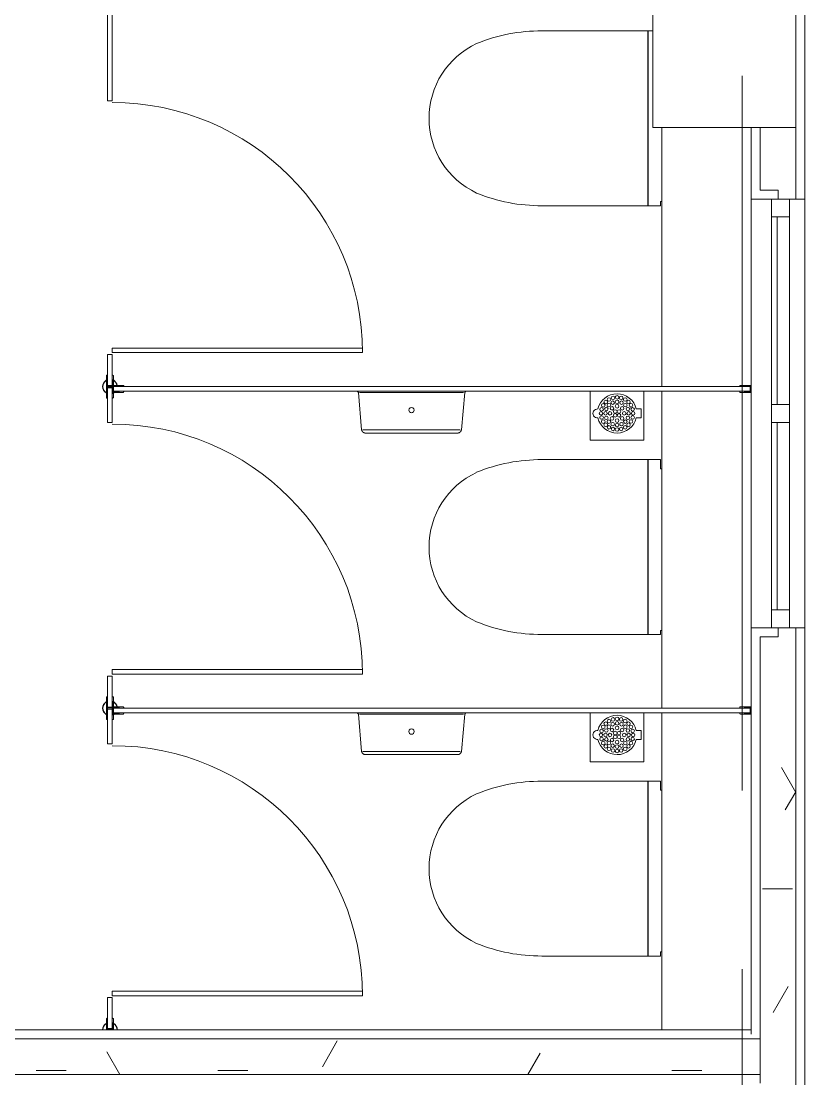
# Model space of a CAD drawing. Header units: millimetres. Extents: x 50620 to 404449, y -131543 to 97.
# Drawn here: x 325095 to 327287, y -116211 to -113250 of the extents above; entities that cross this region are included whole.
import ezdxf

# ---------------------------------------------------------------- set-up
doc = ezdxf.new("R2010")
doc.units = ezdxf.units.MM
doc.linetypes.add('IDA - Grid Line', pattern=[3500, 2000, -500, 500, -500])
for name, color, linetype, lineweight in [('A-_FLOR----_E', 8, 'Continuous', 9), ('A-_FURT----_E', 8, 'Continuous', 9), ('A-_GENM----_M', 8, 'Continuous', 9), ('A-_WALL----_E', 8, 'Continuous', 9), ('A-_WALL----_E-1', 8, 'Continuous', 18), ('A-_WALL----_H-2', 8, 'Continuous', 9), ('A-_WALLPRTN_E-1', 8, 'Continuous', 18), ('A-_WIND----_E', 8, 'Continuous', 9), ('M-_ARCHI', 8, 'Continuous', 5), ('M-_SANIFIXR_E', 8, 'Continuous', 9), ('S-_COLN----_E', 8, 'Continuous', 5), ('S-_COLN----_E-1', 8, 'Continuous', 5)]:
    doc.layers.add(name, color=color, linetype=linetype, lineweight=lineweight)
doc.layers.add('S-_ANOTGRID_E-1', color=9, linetype='IDA - Grid Line', lineweight=5, true_color=0x808080)
pattern_1 = [(6e-11, (102886.37, 38752.37), (1016, 254), [83.82, -678.18, 83.82, -678.18, -4064]), (6e-11, (102886.37, 38752.37), (1016, 254), [-1524, 83.82, -1440.18, 83.82, -678.18, -1778]), (6e-11, (102886.37, 38752.37), (1016, 254), [-3810, 83.82, -424.18, 83.82, -1186.18]), (120, (103267.37, 38879.37), (-727.97045, 752.8818), [83.82, -678.18, 83.82, -678.18, -4064]), (120, (103267.37, 38879.37), (-727.97045, 752.8818), [-1524, 83.82, -1440.18, 83.82, -678.18, -1778]), (120, (103267.37, 38879.37), (-727.97045, 752.8818), [-3810, 83.82, -424.18, 83.82, -1186.18]), (240, (103394.37, 39387.37), (-288.02955, -1006.8818), [83.82, -678.18, 83.82, -678.18, -4064]), (240, (103394.37, 39387.37), (-288.02955, -1006.8818), [-1524, 83.82, -1440.18, 83.82, -678.18, -1778]), (240, (103394.37, 39387.37), (-288.02955, -1006.8818), [-3810, 83.82, -424.18, 83.82, -1186.18])]

# ---------------------------------------------------------------- blocks, each defined once
blk = doc.blocks.new('IDA - Toilet Partition - Corner - 950Lx700Width-4428232-BLK 2 2ND STOREY PLAN')
at = {"layer": 'A-_GENM----_M'}
for p, q in [((805, -1087), (792, -1087)), ((792, -1087), (792, -1787)), ((805, -1787), (805, -1087)), ((30.2, -1783.5), (0, -1783.5)), ((0, -1783.5), (0, -1785)), ((0, -1785), (1.5, -1787)), ((1.5, -1800), (0, -1802)), ((0, -1802), (0, -1803.5)), ((0, -1803.5), (30.2, -1803.5)), ((1.5, -1787), (1.5, -1800)), ((3, -1802), (3, -1785)), ((3, -1785), (18, -1785)), ((100, -1787), (3, -1787)), ((3, -1787), (3, -1800)), ((3, -1800), (100, -1800)), ((18, -1802), (3, -1802)), ((18, -1785), (20, -1787)), ((20, -1800), (18, -1802)), ((20, -1787), (30.2, -1787)), ((30.2, -1800), (20, -1800)), ((100, -1800), (100, -1787)), ((792, -1787), (805, -1787)), ((810, -1787), (810, -1800)), ((897, -1787), (810, -1787)), ((810, -1800), (897, -1800)), ((900, -1783.5), (869.8, -1783.5)), ((869.8, -1787), (880, -1787)), ((880, -1800), (869.8, -1800)), ((869.8, -1803.5), (900, -1803.5)), ((880, -1787), (882, -1785)), ((882, -1802), (880, -1800)), ((882, -1785), (897, -1785)), ((897, -1802), (882, -1802)), ((897, -1785), (897, -1802)), ((897, -1800), (897, -1787)), ((898.5, -1787), (900, -1785)), ((898.5, -1800), (898.5, -1787)), ((900, -1802), (898.5, -1800)), ((900, -1785), (900, -1783.5)), ((900, -1803.5), (900, -1802))]:
    blk.add_line(p, q, dxfattribs=at)
at = {"layer": 'A-_GENM----_M', "flags": 128}
for points in [[(-3.2, -1773.8), (-4, -1773.9), (-4.8, -1774.1), (-5.5, -1774.3), (-6.3, -1774.5), (-7, -1774.8), (-7.8, -1775.1), (-8.5, -1775.4), (-9.2, -1775.8), (-9.9, -1776.1), (-10.6, -1776.6), (-11.3, -1777), (-11.9, -1777.5), (-12.6, -1777.9), (-13.2, -1778.5), (-13.8, -1779), (-14.3, -1779.6), (-14.9, -1780.2), (-15.4, -1780.8), (-15.9, -1781.4), (-16.4, -1782), (-16.8, -1782.7), (-17.2, -1783.4)], [(0, -1773.5), (-0.8, -1773.5), (-1.6, -1773.6)], [(900, -1773.5), (899.2, -1773.5), (898.4, -1773.6), (897.6, -1773.6), (896.8, -1773.8), (896, -1773.9), (895.2, -1774.1), (894.5, -1774.3), (893.7, -1774.5), (893, -1774.8), (892.2, -1775.1), (891.5, -1775.4), (890.8, -1775.8), (890.1, -1776.1), (889.4, -1776.6), (888.7, -1777), (888.1, -1777.5), (887.4, -1777.9), (886.8, -1778.5), (886.2, -1779), (885.7, -1779.6), (885.1, -1780.2), (884.6, -1780.8), (884.1, -1781.4), (883.6, -1782), (883.2, -1782.7), (882.8, -1783.4)], [(-18, -1784.8), (-18.3, -1785.5), (-18.6, -1786.3), (-18.9, -1787)], [(-18.9, -1800), (-18.6, -1800.8), (-18.3, -1801.5), (-18, -1802.2)], [(-17.2, -1803.6), (-16.8, -1804.3), (-16.4, -1805), (-15.9, -1805.6), (-15.4, -1806.2), (-14.9, -1806.9), (-14.3, -1807.4), (-13.8, -1808), (-13.2, -1808.5), (-12.6, -1809.1), (-11.9, -1809.5), (-11.3, -1810), (-10.6, -1810.4), (-9.9, -1810.9), (-9.2, -1811.2), (-8.5, -1811.6), (-7.8, -1811.9), (-7, -1812.2), (-6.3, -1812.5), (-5.5, -1812.7), (-4.7, -1812.9), (-4, -1813.1), (-3.2, -1813.2), (-2.4, -1813.4), (-1.6, -1813.4), (-0.8, -1813.5), (0, -1813.5)], [(0, -1813.5), (0.8, -1813.5), (1.6, -1813.4), (2.4, -1813.4), (3.2, -1813.2), (4, -1813.1), (4.8, -1812.9), (5.5, -1812.7), (6.3, -1812.5), (7, -1812.2), (7.8, -1811.9), (8.5, -1811.6), (9.2, -1811.2), (9.9, -1810.9), (10.6, -1810.4), (11.3, -1810), (11.9, -1809.5), (12.6, -1809.1), (13.2, -1808.5), (13.8, -1808), (14.3, -1807.4), (14.9, -1806.8), (15.4, -1806.2), (15.9, -1805.6), (16.4, -1805), (16.8, -1804.3), (17.2, -1803.6)], [(15.4, -1780.8), (14.9, -1780.1), (14.3, -1779.6), (13.8, -1779), (13.2, -1778.5)], [(17.2, -1783.4), (16.8, -1782.7), (16.4, -1782)], [(18.9, -1787), (18.6, -1786.2), (18.3, -1785.5), (18, -1784.8)], [(18, -1802.2), (18.3, -1801.5), (18.6, -1800.7), (18.9, -1800)], [(882, -1784.8), (881.7, -1785.5), (881.4, -1786.3), (881.1, -1787)], [(881.1, -1800), (881.4, -1800.8), (881.7, -1801.5), (882, -1802.2)], [(882.8, -1803.6), (883.2, -1804.3), (883.6, -1805), (884.1, -1805.6), (884.6, -1806.2), (885.1, -1806.9), (885.7, -1807.4), (886.2, -1808), (886.8, -1808.5), (887.4, -1809.1), (888.1, -1809.5), (888.7, -1810), (889.4, -1810.4), (890.1, -1810.9), (890.8, -1811.2), (891.5, -1811.6), (892.2, -1811.9), (893, -1812.2), (893.7, -1812.5), (894.5, -1812.7), (895.3, -1812.9), (896, -1813.1), (896.8, -1813.2), (897.6, -1813.4), (898.4, -1813.4), (899.2, -1813.5), (900, -1813.5)]]:
    blk.add_lwpolyline(points, dxfattribs=at)
at = {"layer": 'A-_GENM----_M'}
for centre, radius, start, end in [((805, -1787), 700, 90, 180), ((0, -1793.5), 20.5, 100.8653, 148.9563), ((0, -1793.5), 20, 100.5945, 148.2143), ((0, -1793.5), 20, 101.1369, 148.1802), ((900, -1793.5), 20.5, 90, 148.9563), ((900, -1793.5), 20, 90, 148.2143), ((900, -1793.5), 20, 90, 148.1802), ((0, -1793.5), 20.5, 211.0437, 270), ((0, -1793.5), 20, 210.7833, 270), ((0, -1793.5), 20, 211.8198, 270), ((0, -1793.5), 20, 270, 328.2143), ((0, -1793.5), 20, 270, 328.1802), ((0, -1793.5), 20.5, 270, 328.9563), ((0, -1793.5), 20, 31.8198, 45), ((0, -1793.5), 20.5, 32.4466, 45), ((30.2, -1785.2), 1.75, 0, 90), ((30.2, -1785.2), 1.75, 270, 360), ((30.2, -1801.8), 1.75, 360, 90), ((30.2, -1801.8), 1.75, 270, 360), ((869.8, -1785.2), 1.75, 90, 180), ((869.8, -1785.2), 1.75, 180, 270), ((869.8, -1801.8), 1.75, 90, 180), ((869.8, -1801.8), 1.75, 180, 270), ((900, -1793.5), 20.5, 211.0437, 270), ((900, -1793.5), 20, 210.7833, 270), ((900, -1793.5), 20, 211.8198, 270)]:
    blk.add_arc(centre, radius, start, end, dxfattribs=at)
for points in [[(-16.4, -1787), (-15.6, -1787), (-13.5, -1787), (-9.6, -1787), (-4.9, -1787), (-1.7, -1787), (0, -1787)], [(0, -1800), (-1.7, -1800), (-4.9, -1800), (-9.6, -1800), (-13.5, -1800), (-15.6, -1800), (-16.4, -1800)], [(0, -1787), (1.7, -1787), (4.9, -1787), (9.6, -1787), (13.5, -1787), (15.6, -1787), (16.4, -1787)], [(16.4, -1800), (15.6, -1800), (13.5, -1800), (9.6, -1800), (4.9, -1800), (1.7, -1800), (0, -1800)], [(883.6, -1787), (884.4, -1787), (886.5, -1787), (889.1, -1787), (890.5, -1787)], [(890.5, -1800), (889.1, -1800), (886.5, -1800), (884.4, -1800), (883.6, -1800)], [(895.1, -1787), (896.7, -1787), (898.3, -1787), (900, -1787)], [(900, -1800), (898.3, -1800), (896.7, -1800), (895.1, -1800)]]:
    blk.add_open_spline(points, degree=3, dxfattribs=at)
blk = doc.blocks.new('IDA - WC - Floor Mount wo Tank - MS980CMG-4416437-BLK 2 2ND STOREY PLAN')
at = {"layer": 'M-_SANIFIXR_E'}
for p, q in [((-220.3, 340.1), (-245.6, 340.1)), ((-245.6, 340.1), (-245.6, 8.1)), ((-220.3, 343.3), (-220.3, 340.1)), ((232.2, 340.1), (232.2, 343.3)), ((243.7, 340.1), (232.2, 340.1)), ((243.7, 8.1), (243.7, 340.1)), ((-244.4, 304.5), (-244.4, 305.3)), ((-244.4, 305.3), (243.1, 305.3)), ((243.1, 304.5), (-244.4, 304.5)), ((243.1, 305.3), (243.1, 304.5))]:
    blk.add_line(p, q, dxfattribs=at)
for centre, radius, start, end in [((224.9, 4.8), 470.5, 179.6016, 202.4039), ((-226.8, 4.8), 470.5, 337.5961, 0.3984), ((-0.9, -77.1), 230.7, 204.9793, 335.0207)]:
    blk.add_arc(centre, radius, start, end, dxfattribs=at)
blk = doc.blocks.new('IDA - Toilet Roll Holder - Jumbo - IDA - Toilet Roll Holder - Jumbo-4416439-BLK 2 2ND STOREY PLAN')
at = {"layer": 'A-_FURT----_E'}
for p, q in [((0, 0), (-150.7, 0)), ((-150.7, 0), (0, 0)), ((0, 0), (150.7, 0)), ((150.7, 0), (0, 0)), ((-152.2, 0), (-148.7, -3.5)), ((-148.7, -3.5), (-139.5, -107.9)), ((0, -3.5), (-145.3, -3.5)), ((-136.8, -3), (-136.8, -3)), ((-60.5, -3.5), (0, -3.5)), ((0, -3.5), (60.5, -3.5)), ((145.2, -3.5), (0, -3.5)), ((136.8, -3), (136.8, -3)), ((139.5, -107.9), (148.7, -3.5)), ((148.7, -3.5), (152.2, 0)), ((-135.8, -107.9), (0, -107.9)), ((0, -107.9), (135.8, -107.9))]:
    blk.add_line(p, q, dxfattribs=at)
at = {"layer": 'A-_FURT----_E', "flags": 128}
for points in [[(-128.8, -117), (-129.2, -117), (-129.6, -117), (-130.1, -116.9), (-130.5, -116.9), (-130.9, -116.8), (-131.4, -116.7), (-131.8, -116.6), (-132.2, -116.4), (-132.6, -116.3), (-133, -116.1), (-133.4, -116), (-133.8, -115.8), (-134.2, -115.6), (-134.6, -115.3), (-134.9, -115.1), (-135.3, -114.8), (-135.6, -114.6), (-136, -114.3), (-136.3, -114), (-136.6, -113.7), (-136.9, -113.4), (-137.2, -113), (-137.5, -112.7), (-137.7, -112.3), (-138, -112), (-138.2, -111.6), (-138.4, -111.2), (-138.6, -110.8), (-138.8, -110.4), (-139, -110), (-139.1, -109.6), (-139.2, -109.2), (-139.4, -108.8), (-139.5, -108.3), (-139.5, -107.9)], [(0, -117), (-5.1, -117), (-10.3, -117), (-15.4, -117), (-20.5, -117), (-25.6, -117), (-30.6, -117), (-35.6, -117), (-40.5, -117), (-45.4, -117), (-50.1, -117), (-54.8, -117), (-59.5, -117), (-64, -117), (-68.4, -117), (-72.7, -117), (-76.9, -117), (-81, -117), (-84.9, -117), (-88.7, -117), (-92.4, -117), (-95.9, -117), (-99.2, -117), (-102.4, -117), (-105.5, -117), (-108.3, -117), (-111, -117), (-113.6, -117), (-115.9, -117), (-118, -117), (-120, -117), (-121.8, -117), (-123.3, -117), (-124.7, -117), (-125.9, -117), (-126.9, -117), (-127.7, -117), (-128.2, -117), (-128.6, -117), (-128.7, -117), (-128.8, -117)], [(-128.8, -117), (-128.6, -117), (-128.3, -117), (-127.8, -117), (-127.1, -117), (-126.2, -117), (-125.1, -117), (-123.7, -117), (-122.2, -117), (-120.5, -117), (-118.6, -117), (-116.5, -117), (-114.2, -117), (-111.7, -117), (-109.1, -117), (-106.3, -117), (-103.3, -117), (-100.1, -117), (-96.8, -117), (-93.3, -117), (-89.7, -117), (-85.9, -117), (-82, -117), (-78, -117), (-73.8, -117), (-69.6, -117), (-65.2, -117), (-60.7, -117), (-56.1, -117), (-51.4, -117), (-46.7, -117), (-41.8, -117), (-36.9, -117), (-32, -117), (-26.9, -117), (-21.9, -117), (-16.8, -117), (-11.7, -117), (-6.5, -117), (-1.4, -117), (0, -117)], [(0, -117), (5.1, -117), (10.3, -117), (15.4, -117), (20.5, -117), (25.6, -117), (30.6, -117), (35.6, -117), (40.5, -117), (45.4, -117), (50.1, -117), (54.8, -117), (59.5, -117), (64, -117), (68.4, -117), (72.7, -117), (76.9, -117), (81, -117), (84.9, -117), (88.7, -117), (92.4, -117), (95.9, -117), (99.2, -117), (102.4, -117), (105.5, -117), (108.3, -117), (111, -117), (113.6, -117), (115.9, -117), (118, -117), (120, -117), (121.8, -117), (123.3, -117), (124.7, -117), (125.9, -117), (126.9, -117), (127.7, -117), (128.2, -117), (128.6, -117), (128.7, -117), (128.8, -117)], [(128.8, -117), (128.6, -117), (128.3, -117), (127.8, -117), (127.1, -117), (126.2, -117), (125.1, -117), (123.7, -117), (122.2, -117), (120.5, -117), (118.6, -117), (116.5, -117), (114.2, -117), (111.7, -117), (109.1, -117), (106.3, -117), (103.3, -117), (100.1, -117), (96.8, -117), (93.3, -117), (89.7, -117), (85.9, -117), (82, -117), (78, -117), (73.8, -117), (69.6, -117), (65.2, -117), (60.7, -117), (56.1, -117), (51.4, -117), (46.7, -117), (41.8, -117), (36.9, -117), (32, -117), (26.9, -117), (21.9, -117), (16.8, -117), (11.7, -117), (6.5, -117), (1.4, -117), (0, -117)], [(139.5, -107.9), (139.5, -108.4), (139.4, -108.8), (139.2, -109.2), (139.1, -109.6), (138.9, -110.1), (138.8, -110.5), (138.6, -110.9), (138.4, -111.2), (138.2, -111.6), (137.9, -112), (137.7, -112.4), (137.4, -112.7), (137.2, -113.1), (136.9, -113.4), (136.6, -113.7), (136.3, -114), (135.9, -114.3), (135.6, -114.6), (135.3, -114.9), (134.9, -115.1), (134.5, -115.3), (134.2, -115.6), (133.8, -115.8), (133.4, -116), (133, -116.2), (132.6, -116.3), (132.2, -116.5), (131.7, -116.6), (131.3, -116.7), (130.9, -116.8), (130.5, -116.9), (130, -116.9), (129.6, -117), (129.1, -117), (128.8, -117)]]:
    blk.add_lwpolyline(points, dxfattribs=at)
at = {"layer": 'A-_FURT----_E'}
for start, end in [(360, 180), (180, 360)]:
    blk.add_arc((0, -52.6), 7.38, start, end, dxfattribs=at)
blk = doc.blocks.new('IDA - WC - Floor Mount wo Tank - MS980CMG-V104-BLK 2 2ND STOREY PLAN')
at = {"layer": 'M-_SANIFIXR_E'}
for p, q in [((232.2, 340.1), (232.2, 343.3)), ((243.7, 340.1), (232.2, 340.1)), ((243.7, 8.1), (243.7, 340.1)), ((-245.6, 318.3), (-245.6, 8.1)), ((-244.4, 304.5), (-244.4, 305.3)), ((-244.4, 305.3), (243.1, 305.3)), ((243.1, 304.5), (-244.4, 304.5)), ((243.1, 305.3), (243.1, 304.5))]:
    blk.add_line(p, q, dxfattribs=at)
for centre, radius, start, end in [((224.9, 4.8), 470.5, 179.6016, 202.4039), ((-226.8, 4.8), 470.5, 337.5961, 0.3984), ((-0.9, -77.1), 230.7, 204.9793, 335.0207)]:
    blk.add_arc(centre, radius, start, end, dxfattribs=at)
blk = doc.blocks.new('IDA - Toilet Partition - Corner - 950Lx700Width-V115-BLK 2 2ND STOREY PLAN')
at = {"layer": 'A-_GENM----_M'}
for p, q in [((898, 0), (896.5, 0)), ((896.5, 0), (896.5, -30.3)), ((900, -1.5), (898, 0)), ((915, 0), (913, -1.5)), ((916.5, 0), (915, 0)), ((916.5, -30.3), (916.5, 0)), ((898, -18), (898, -3)), ((898, -3), (915, -3)), ((900, -20), (898, -18)), ((913, -1.5), (900, -1.5)), ((913, -3), (900, -3)), ((900, -3), (900, -1784)), ((900, -30.3), (900, -20)), ((913, -1784), (913, -3)), ((915, -18), (913, -20)), ((913, -20), (913, -30.3)), ((915, -3), (915, -18)), ((805, -1087), (792, -1087)), ((792, -1087), (792, -1787)), ((805, -1787), (805, -1087)), ((896.5, -1756.8), (896.5, -1787)), ((898, -1769), (900, -1767)), ((898, -1784), (898, -1769)), ((900, -1767), (900, -1756.8)), ((913, -1756.8), (913, -1767)), ((913, -1767), (915, -1769)), ((915, -1769), (915, -1784)), ((916.5, -1787), (916.5, -1756.8)), ((30.2, -1783.5), (0, -1783.5)), ((0, -1783.5), (0, -1785)), ((0, -1785), (1.5, -1787)), ((1.5, -1800), (0, -1802)), ((0, -1802), (0, -1803.5)), ((0, -1803.5), (30.2, -1803.5)), ((1.5, -1787), (1.5, -1800)), ((3, -1802), (3, -1785)), ((3, -1785), (18, -1785)), ((100, -1787), (3, -1787)), ((3, -1787), (3, -1800)), ((3, -1800), (100, -1800)), ((18, -1802), (3, -1802)), ((18, -1785), (20, -1787)), ((20, -1800), (18, -1802)), ((20, -1787), (30.2, -1787)), ((30.2, -1800), (20, -1800)), ((100, -1800), (100, -1787)), ((792, -1787), (805, -1787)), ((810, -1787), (810, -1800)), ((897, -1787), (810, -1787)), ((810, -1800), (897, -1800)), ((900, -1783.5), (869.8, -1783.5)), ((869.8, -1787), (880, -1787)), ((880, -1800), (869.8, -1800)), ((869.8, -1803.5), (900, -1803.5)), ((880, -1787), (882, -1785)), ((882, -1802), (880, -1800)), ((882, -1785), (897, -1785)), ((897, -1802), (882, -1802)), ((896.5, -1787), (898, -1787)), ((897, -1785), (897, -1802)), ((897, -1800), (897, -1787)), ((915, -1784), (898, -1784)), ((898, -1787), (900, -1785.5)), ((898.5, -1787), (900, -1785)), ((898.5, -1800), (898.5, -1787)), ((900, -1802), (898.5, -1800)), ((900, -1785), (900, -1783.5)), ((900, -1784), (913, -1784)), ((900, -1785.5), (913, -1785.5)), ((900, -1803.5), (900, -1802)), ((913, -1785.5), (915, -1787)), ((915, -1787), (916.5, -1787))]:
    blk.add_line(p, q, dxfattribs=at)
at = {"layer": 'A-_GENM----_M', "flags": 128}
for points in [[(-3.2, -1773.8), (-4, -1773.9), (-4.8, -1774.1), (-5.5, -1774.3), (-6.3, -1774.5), (-7, -1774.8), (-7.8, -1775.1), (-8.5, -1775.4), (-9.2, -1775.8), (-9.9, -1776.1), (-10.6, -1776.6), (-11.3, -1777), (-11.9, -1777.5), (-12.6, -1777.9), (-13.2, -1778.5), (-13.8, -1779), (-14.3, -1779.6), (-14.9, -1780.2), (-15.4, -1780.8), (-15.9, -1781.4), (-16.4, -1782), (-16.8, -1782.7), (-17.2, -1783.4)], [(0, -1773.5), (-0.8, -1773.5), (-1.6, -1773.6)], [(896.8, -1773.8), (896, -1773.9), (895.2, -1774.1), (894.5, -1774.3), (893.7, -1774.5), (893, -1774.8), (892.2, -1775.1), (891.5, -1775.4), (890.8, -1775.8), (890.1, -1776.1), (889.4, -1776.6), (888.7, -1777), (888.1, -1777.5), (887.4, -1777.9), (886.8, -1778.5), (886.2, -1779), (885.7, -1779.6), (885.1, -1780.2), (884.6, -1780.8), (884.1, -1781.4), (883.6, -1782), (883.2, -1782.7), (882.8, -1783.4)], [(900, -1773.5), (899.2, -1773.5), (898.4, -1773.6)], [(-18, -1784.8), (-18.3, -1785.5), (-18.6, -1786.3), (-18.9, -1787)], [(-18.9, -1800), (-18.6, -1800.8), (-18.3, -1801.5), (-18, -1802.2)], [(-17.2, -1803.6), (-16.8, -1804.3), (-16.4, -1805), (-15.9, -1805.6), (-15.4, -1806.2), (-14.9, -1806.9), (-14.3, -1807.4), (-13.8, -1808), (-13.2, -1808.5), (-12.6, -1809.1), (-11.9, -1809.5), (-11.3, -1810), (-10.6, -1810.4), (-9.9, -1810.9), (-9.2, -1811.2), (-8.5, -1811.6), (-7.8, -1811.9), (-7, -1812.2), (-6.3, -1812.5), (-5.5, -1812.7), (-4.7, -1812.9), (-4, -1813.1), (-3.2, -1813.2), (-2.4, -1813.4), (-1.6, -1813.4), (-0.8, -1813.5), (0, -1813.5)], [(0, -1813.5), (0.8, -1813.5), (1.6, -1813.4), (2.4, -1813.4), (3.2, -1813.2), (4, -1813.1), (4.8, -1812.9), (5.5, -1812.7), (6.3, -1812.5), (7, -1812.2), (7.8, -1811.9), (8.5, -1811.6), (9.2, -1811.2), (9.9, -1810.9), (10.6, -1810.4), (11.3, -1810), (11.9, -1809.5), (12.6, -1809.1), (13.2, -1808.5), (13.8, -1808), (14.3, -1807.4), (14.9, -1806.8), (15.4, -1806.2), (15.9, -1805.6), (16.4, -1805), (16.8, -1804.3), (17.2, -1803.6)], [(15.4, -1780.8), (14.9, -1780.1), (14.3, -1779.6), (13.8, -1779), (13.2, -1778.5)], [(17.2, -1783.4), (16.8, -1782.7), (16.4, -1782)], [(18.9, -1787), (18.6, -1786.2), (18.3, -1785.5), (18, -1784.8)], [(18, -1802.2), (18.3, -1801.5), (18.6, -1800.7), (18.9, -1800)], [(882, -1784.8), (881.7, -1785.5), (881.4, -1786.3), (881.1, -1787)], [(881.1, -1800), (881.4, -1800.8), (881.7, -1801.5), (882, -1802.2)], [(882.8, -1803.6), (883.2, -1804.3), (883.6, -1805), (884.1, -1805.6), (884.6, -1806.2), (885.1, -1806.9), (885.7, -1807.4), (886.2, -1808), (886.8, -1808.5), (887.4, -1809.1), (888.1, -1809.5), (888.7, -1810), (889.4, -1810.4), (890.1, -1810.9), (890.8, -1811.2), (891.5, -1811.6), (892.2, -1811.9), (893, -1812.2), (893.7, -1812.5), (894.5, -1812.7), (895.3, -1812.9), (896, -1813.1), (896.8, -1813.2), (897.6, -1813.4), (898.4, -1813.4), (899.2, -1813.5), (900, -1813.5)], [(900, -1813.5), (900.8, -1813.5), (901.6, -1813.4), (902.4, -1813.4), (903.2, -1813.2), (904, -1813.1), (904.8, -1812.9), (905.5, -1812.7), (906.3, -1812.5), (907, -1812.2), (907.8, -1811.9), (908.5, -1811.6), (909.2, -1811.2), (909.9, -1810.9), (910.6, -1810.4), (911.3, -1810), (911.9, -1809.5), (912.6, -1809.1), (913.2, -1808.5), (913.8, -1808), (914.3, -1807.4), (914.9, -1806.8), (915.4, -1806.2), (915.9, -1805.6), (916.4, -1805), (916.8, -1804.3), (917.2, -1803.6)], [(915.4, -1780.8), (914.9, -1780.1), (914.3, -1779.6), (913.8, -1779), (913.2, -1778.5)], [(917.2, -1783.4), (916.8, -1782.7), (916.4, -1782)], [(918.9, -1787), (918.6, -1786.2), (918.3, -1785.5), (918, -1784.8)], [(918, -1802.2), (918.3, -1801.5), (918.6, -1800.7), (918.9, -1800)]]:
    blk.add_lwpolyline(points, dxfattribs=at)
at = {"layer": 'A-_GENM----_M'}
for centre, radius, start, end in [((898.3, -30.3), 1.75, 180, 270), ((898.3, -30.3), 1.75, 270, 360), ((914.8, -30.3), 1.75, 180, 270), ((914.8, -30.3), 1.75, 270, 360), ((805, -1787), 700, 90, 180), ((0, -1793.5), 20.5, 100.8653, 148.9563), ((0, -1793.5), 20, 100.5945, 148.2143), ((0, -1793.5), 20, 101.1369, 148.1802), ((900, -1793.5), 20.5, 100.8653, 148.9563), ((900, -1793.5), 20, 100.5945, 148.2143), ((900, -1793.5), 20, 101.1369, 148.1802), ((898.3, -1756.8), 1.75, 90, 180), ((898.3, -1756.8), 1.75, 0, 90), ((914.8, -1756.8), 1.75, 90, 180), ((914.8, -1756.8), 1.75, 0, 90), ((0, -1793.5), 20.5, 211.0437, 270), ((0, -1793.5), 20, 210.7833, 270), ((0, -1793.5), 20, 211.8198, 270), ((0, -1793.5), 20, 270, 328.2143), ((0, -1793.5), 20, 270, 328.1802), ((0, -1793.5), 20.5, 270, 328.9563), ((0, -1793.5), 20, 31.8198, 45), ((0, -1793.5), 20.5, 32.4466, 45), ((30.2, -1785.2), 1.75, 0, 90), ((30.2, -1785.2), 1.75, 270, 360), ((30.2, -1801.8), 1.75, 360, 90), ((30.2, -1801.8), 1.75, 270, 360), ((869.8, -1785.2), 1.75, 90, 180), ((869.8, -1785.2), 1.75, 180, 270), ((869.8, -1801.8), 1.75, 90, 180), ((869.8, -1801.8), 1.75, 180, 270), ((900, -1793.5), 20.5, 211.0437, 270), ((900, -1793.5), 20, 210.7833, 270), ((900, -1793.5), 20, 211.8198, 270), ((900, -1793.5), 20, 270, 328.2143), ((900, -1793.5), 20, 270, 328.1802), ((900, -1793.5), 20.5, 270, 328.9563), ((900, -1793.5), 20, 31.8198, 45), ((900, -1793.5), 20.5, 32.4466, 45)]:
    blk.add_arc(centre, radius, start, end, dxfattribs=at)
for points in [[(-16.4, -1787), (-15.6, -1787), (-13.5, -1787), (-9.6, -1787), (-4.9, -1787), (-1.7, -1787), (0, -1787)], [(0, -1800), (-1.7, -1800), (-4.9, -1800), (-9.6, -1800), (-13.5, -1800), (-15.6, -1800), (-16.4, -1800)], [(0, -1787), (1.7, -1787), (4.9, -1787), (9.6, -1787), (13.5, -1787), (15.6, -1787), (16.4, -1787)], [(16.4, -1800), (15.6, -1800), (13.5, -1800), (9.6, -1800), (4.9, -1800), (1.7, -1800), (0, -1800)], [(883.6, -1787), (884.4, -1787), (886.5, -1787), (890.4, -1787), (895.1, -1787), (898.3, -1787), (900, -1787)], [(900, -1800), (898.3, -1800), (895.1, -1800), (890.4, -1800), (886.5, -1800), (884.4, -1800), (883.6, -1800)], [(900, -1787), (901.7, -1787), (904.9, -1787), (909.6, -1787), (913.5, -1787), (915.6, -1787), (916.4, -1787)], [(916.4, -1800), (915.6, -1800), (913.5, -1800), (909.6, -1800), (904.9, -1800), (901.7, -1800), (900, -1800)]]:
    blk.add_open_spline(points, degree=3, dxfattribs=at)
blk = doc.blocks.new('IDA - Toilet Partition - Corner - 950Lx700Width-6316739-BLK 2 2ND STOREY PLAN')
at = {"layer": 'A-_GENM----_M'}
for p, q in [((1248, 0), (1246.5, 0)), ((1246.5, 0), (1246.5, -30.3)), ((1250, -1.5), (1248, 0)), ((1265, 0), (1263, -1.5)), ((1266.5, 0), (1265, 0)), ((1266.5, -30.3), (1266.5, 0)), ((1248, -18), (1248, -3)), ((1248, -3), (1265, -3)), ((1250, -20), (1248, -18)), ((1263, -1.5), (1250, -1.5)), ((1263, -3), (1250, -3)), ((1250, -3), (1250, -1784)), ((1250, -30.3), (1250, -20)), ((1263, -1784), (1263, -3)), ((1265, -18), (1263, -20)), ((1263, -20), (1263, -30.3)), ((1265, -3), (1265, -18)), ((1155, -1087), (1142, -1087)), ((1142, -1087), (1142, -1787)), ((1155, -1787), (1155, -1087)), ((1246.5, -1756.8), (1246.5, -1787)), ((1248, -1769), (1250, -1767)), ((1248, -1784), (1248, -1769)), ((1250, -1767), (1250, -1756.8)), ((1263, -1756.8), (1263, -1767)), ((1263, -1767), (1265, -1769)), ((1265, -1769), (1265, -1784)), ((1266.5, -1787), (1266.5, -1756.8)), ((30.2, -1783.5), (0, -1783.5)), ((0, -1783.5), (0, -1785)), ((0, -1785), (1.5, -1787)), ((1.5, -1800), (0, -1802)), ((0, -1802), (0, -1803.5)), ((0, -1803.5), (30.2, -1803.5)), ((1.5, -1787), (1.5, -1800)), ((3, -1802), (3, -1785)), ((3, -1785), (18, -1785)), ((450, -1787), (3, -1787)), ((3, -1787), (3, -1800)), ((3, -1800), (450, -1800)), ((18, -1802), (3, -1802)), ((18, -1785), (20, -1787)), ((20, -1800), (18, -1802)), ((20, -1787), (30.2, -1787)), ((30.2, -1800), (20, -1800)), ((450, -1800), (450, -1787)), ((1142, -1787), (1155, -1787)), ((1160, -1787), (1160, -1800)), ((1247, -1787), (1160, -1787)), ((1160, -1800), (1247, -1800)), ((1250, -1783.5), (1219.8, -1783.5)), ((1219.8, -1787), (1230, -1787)), ((1230, -1800), (1219.8, -1800)), ((1219.8, -1803.5), (1250, -1803.5)), ((1230, -1787), (1232, -1785)), ((1232, -1802), (1230, -1800)), ((1232, -1785), (1247, -1785)), ((1247, -1802), (1232, -1802)), ((1246.5, -1787), (1248, -1787)), ((1247, -1785), (1247, -1802)), ((1247, -1800), (1247, -1787)), ((1265, -1784), (1248, -1784)), ((1248, -1787), (1250, -1785.5)), ((1248.5, -1787), (1250, -1785)), ((1248.5, -1800), (1248.5, -1787)), ((1250, -1802), (1248.5, -1800)), ((1250, -1785), (1250, -1783.5)), ((1250, -1784), (1263, -1784)), ((1250, -1785.5), (1263, -1785.5)), ((1250, -1803.5), (1250, -1802)), ((1263, -1785.5), (1265, -1787)), ((1265, -1787), (1266.5, -1787))]:
    blk.add_line(p, q, dxfattribs=at)
at = {"layer": 'A-_GENM----_M', "flags": 128}
for points in [[(0, -1773.5), (-0.8, -1773.5), (-1.6, -1773.6), (-2.4, -1773.6), (-3.2, -1773.8), (-4, -1773.9), (-4.8, -1774.1), (-5.5, -1774.3), (-6.3, -1774.5), (-7, -1774.8), (-7.8, -1775.1), (-8.5, -1775.4), (-9.2, -1775.8), (-9.9, -1776.1), (-10.6, -1776.6), (-11.3, -1777), (-11.9, -1777.5), (-12.6, -1777.9), (-13.2, -1778.5), (-13.8, -1779), (-14.3, -1779.6), (-14.9, -1780.2), (-15.4, -1780.8), (-15.9, -1781.4), (-16.4, -1782), (-16.8, -1782.7), (-17.2, -1783.4), (-17.6, -1784.1), (-18, -1784.8), (-18.3, -1785.5), (-18.6, -1786.3), (-18.9, -1787)], [(17.2, -1783.4), (16.8, -1782.7), (16.4, -1782), (15.9, -1781.4), (15.4, -1780.8), (14.9, -1780.1), (14.3, -1779.6), (13.8, -1779), (13.2, -1778.5), (12.6, -1777.9), (11.9, -1777.5), (11.3, -1777), (10.6, -1776.6), (9.9, -1776.1), (9.2, -1775.8), (8.5, -1775.4), (7.8, -1775.1), (7, -1774.8), (6.3, -1774.5), (5.5, -1774.3), (4.7, -1774.1), (4, -1773.9), (3.2, -1773.8), (2.4, -1773.6), (1.6, -1773.6), (0.8, -1773.5), (0, -1773.5)], [(1246.8, -1773.8), (1246, -1773.9), (1245.2, -1774.1), (1244.5, -1774.3), (1243.7, -1774.5), (1243, -1774.8), (1242.2, -1775.1), (1241.5, -1775.4), (1240.8, -1775.8), (1240.1, -1776.1), (1239.4, -1776.6), (1238.7, -1777), (1238.1, -1777.5), (1237.4, -1777.9), (1236.8, -1778.5), (1236.2, -1779), (1235.7, -1779.6), (1235.1, -1780.2), (1234.6, -1780.8), (1234.1, -1781.4), (1233.6, -1782), (1233.2, -1782.7), (1232.8, -1783.4)], [(1250, -1773.5), (1249.2, -1773.5), (1248.4, -1773.6)], [(-18.9, -1800), (-18.6, -1800.8), (-18.3, -1801.5), (-18, -1802.2), (-17.6, -1802.9), (-17.2, -1803.6), (-16.8, -1804.3), (-16.4, -1805), (-15.9, -1805.6), (-15.4, -1806.2), (-14.9, -1806.9), (-14.3, -1807.4), (-13.8, -1808), (-13.2, -1808.5), (-12.6, -1809.1), (-11.9, -1809.5), (-11.3, -1810), (-10.6, -1810.4), (-9.9, -1810.9), (-9.2, -1811.2), (-8.5, -1811.6), (-7.8, -1811.9), (-7, -1812.2), (-6.3, -1812.5), (-5.5, -1812.7), (-4.7, -1812.9), (-4, -1813.1), (-3.2, -1813.2), (-2.4, -1813.4), (-1.6, -1813.4), (-0.8, -1813.5), (0, -1813.5)], [(0, -1813.5), (0.8, -1813.5), (1.6, -1813.4), (2.4, -1813.4), (3.2, -1813.2), (4, -1813.1), (4.8, -1812.9), (5.5, -1812.7), (6.3, -1812.5), (7, -1812.2), (7.8, -1811.9), (8.5, -1811.6), (9.2, -1811.2), (9.9, -1810.9), (10.6, -1810.4), (11.3, -1810), (11.9, -1809.5), (12.6, -1809.1), (13.2, -1808.5), (13.8, -1808), (14.3, -1807.4), (14.9, -1806.8), (15.4, -1806.2), (15.9, -1805.6), (16.4, -1805), (16.8, -1804.3), (17.2, -1803.6)], [(18.9, -1787), (18.6, -1786.2), (18.3, -1785.5), (18, -1784.8)], [(18, -1802.2), (18.3, -1801.5), (18.6, -1800.7), (18.9, -1800)], [(1232, -1784.8), (1231.7, -1785.5), (1231.4, -1786.3), (1231.1, -1787)], [(1231.1, -1800), (1231.4, -1800.8), (1231.7, -1801.5), (1232, -1802.2)], [(1232.8, -1803.6), (1233.2, -1804.3), (1233.6, -1805), (1234.1, -1805.6), (1234.6, -1806.2), (1235.1, -1806.9), (1235.7, -1807.4), (1236.2, -1808), (1236.8, -1808.5), (1237.4, -1809.1), (1238.1, -1809.5), (1238.7, -1810), (1239.4, -1810.4), (1240.1, -1810.9), (1240.8, -1811.2), (1241.5, -1811.6), (1242.2, -1811.9), (1243, -1812.2), (1243.7, -1812.5), (1244.5, -1812.7), (1245.3, -1812.9), (1246, -1813.1), (1246.8, -1813.2), (1247.6, -1813.4), (1248.4, -1813.4), (1249.2, -1813.5), (1250, -1813.5)], [(1250, -1813.5), (1250.8, -1813.5), (1251.6, -1813.4), (1252.4, -1813.4), (1253.2, -1813.2), (1254, -1813.1), (1254.8, -1812.9), (1255.5, -1812.7), (1256.3, -1812.5), (1257, -1812.2), (1257.8, -1811.9), (1258.5, -1811.6), (1259.2, -1811.2), (1259.9, -1810.9), (1260.6, -1810.4), (1261.3, -1810), (1261.9, -1809.5), (1262.6, -1809.1), (1263.2, -1808.5), (1263.8, -1808), (1264.3, -1807.4), (1264.9, -1806.8), (1265.4, -1806.2), (1265.9, -1805.6), (1266.4, -1805), (1266.8, -1804.3), (1267.2, -1803.6)], [(1265.4, -1780.8), (1264.9, -1780.1), (1264.3, -1779.6), (1263.8, -1779), (1263.2, -1778.5)], [(1267.2, -1783.4), (1266.8, -1782.7), (1266.4, -1782)], [(1268.9, -1787), (1268.6, -1786.2), (1268.3, -1785.5), (1268, -1784.8)], [(1268, -1802.2), (1268.3, -1801.5), (1268.6, -1800.7), (1268.9, -1800)]]:
    blk.add_lwpolyline(points, dxfattribs=at)
at = {"layer": 'A-_GENM----_M'}
for centre, radius, start, end in [((1248.2, -30.3), 1.75, 180, 270), ((1248.2, -30.3), 1.75, 270, 360), ((1264.8, -30.3), 1.75, 180, 270), ((1264.8, -30.3), 1.75, 270, 360), ((1155, -1787), 700, 90, 180), ((0, -1793.5), 20.5, 90, 270), ((0, -1793.5), 20, 90, 270), ((0, -1793.5), 20, 90, 161.0344), ((0, -1793.5), 20.5, 31.0437, 90), ((0, -1793.5), 20, 30.7833, 90), ((0, -1793.5), 20, 31.8198, 90), ((1250, -1793.5), 20.5, 100.8653, 148.9563), ((1250, -1793.5), 20, 100.5945, 148.2143), ((1250, -1793.5), 20, 101.1369, 148.1802), ((1248.2, -1756.8), 1.75, 90, 180), ((1248.2, -1756.8), 1.75, 0, 90), ((1264.8, -1756.8), 1.75, 90, 180), ((1264.8, -1756.8), 1.75, 0, 90), ((0, -1793.5), 20, 198.9656, 270), ((0, -1793.5), 20, 270, 328.2143), ((0, -1793.5), 20, 270, 328.1802), ((0, -1793.5), 20.5, 270, 328.9563), ((30.2, -1785.2), 1.75, 0, 90), ((30.2, -1785.2), 1.75, 270, 360), ((30.2, -1801.8), 1.75, 360, 90), ((30.2, -1801.8), 1.75, 270, 360), ((1219.8, -1785.2), 1.75, 90, 180), ((1219.8, -1785.2), 1.75, 180, 270), ((1219.8, -1801.8), 1.75, 90, 180), ((1219.8, -1801.8), 1.75, 180, 270), ((1250, -1793.5), 20.5, 211.0437, 270), ((1250, -1793.5), 20, 210.7833, 270), ((1250, -1793.5), 20, 211.8198, 270), ((1250, -1793.5), 20, 270, 328.2143), ((1250, -1793.5), 20, 270, 328.1802), ((1250, -1793.5), 20.5, 270, 328.9563), ((1250, -1793.5), 20, 31.8198, 45), ((1250, -1793.5), 20.5, 32.4466, 45)]:
    blk.add_arc(centre, radius, start, end, dxfattribs=at)
for points in [[(-18.9, -1787), (-18.9, -1787), (-18.5, -1787), (-16.6, -1787), (-13.5, -1787), (-9.6, -1787), (-4.9, -1787), (-1.7, -1787), (0, -1787)], [(0, -1800), (-1.7, -1800), (-4.9, -1800), (-9.6, -1800), (-13.5, -1800), (-16.6, -1800), (-18.5, -1800), (-18.9, -1800), (-18.9, -1800)], [(0, -1787), (1.7, -1787), (4.9, -1787), (9.6, -1787), (13.5, -1787), (15.6, -1787), (16.4, -1787)], [(16.4, -1800), (15.6, -1800), (13.5, -1800), (9.6, -1800), (4.9, -1800), (1.7, -1800), (0, -1800)], [(1233.6, -1787), (1234.4, -1787), (1236.5, -1787), (1240.4, -1787), (1245.1, -1787), (1248.3, -1787), (1250, -1787)], [(1250, -1800), (1248.3, -1800), (1245.1, -1800), (1240.4, -1800), (1236.5, -1800), (1234.4, -1800), (1233.6, -1800)], [(1250, -1787), (1251.7, -1787), (1254.9, -1787), (1259.6, -1787), (1263.5, -1787), (1265.6, -1787), (1266.4, -1787)], [(1266.4, -1800), (1265.6, -1800), (1263.5, -1800), (1259.6, -1800), (1254.9, -1800), (1251.7, -1800), (1250, -1800)]]:
    blk.add_open_spline(points, degree=3, dxfattribs=at)
blk = doc.blocks.new('IDA - Rectangle Column - 400 x 700-6230627-BLK 2 2ND STOREY PLAN')
at = {"layer": 'S-_COLN----_E-1'}
for p, q in [((200, 350), (-200, 350)), ((-200, 350), (-200, -350)), ((200, -350), (200, 350)), ((-200, -350), (200, -350))]:
    blk.add_line(p, q, dxfattribs=at)
blk = doc.blocks.new('IDA - Floor Trap Cover - Floor Trap Cover-V126-BLK 2 2ND STOREY PLAN')
at = {"layer": 'M-_SANIFIXR_E'}
for p, q in [((62, 75), (-75, 75)), ((-75, 75), (-75, -75)), ((75, -75), (75, 75)), ((-12.5, -53.6), (-12.5, -67.5)), ((12.5, -67.5), (12.5, -53.6)), ((-75, -75), (62, -75)), ((-12.5, -67.5), (12.5, -67.5))]:
    blk.add_line(p, q, dxfattribs=at)
for centre in [(-31.8, 31.8), (-22.8, 38.8), (-12.4, 30), (-11.4, 43.5), (0, 45), (0, 32.5), (11.3, 43.5), (12.4, 30), (22.7, 38.8), (31.8, 31.8), (-45, 0), (-43.5, 11.3), (-38.8, 22.7), (-32.5, 0), (-30, 12.4), (-23, 23), (-20, 0), (-14.1, 14.1), (-5.3, 5.3), (0, 20), (5.3, 5.3), (14.1, 14.1), (20, 0), (23, 23), (30, 12.4), (32.5, 0), (38.8, 22.8), (43.5, 11.4), (45, 0), (-43.5, -11.4), (-38.8, -22.8), (-31.8, -31.8), (-30, -12.4), (-23, -23), (-14.1, -14.1), (-12.4, -30), (-5.3, -5.3), (0, -20), (0, -32.5), (5.3, -5.3), (12.4, -30), (14.1, -14.1), (23, -23), (30, -12.4), (31.8, -31.8), (38.8, -22.7), (43.5, -11.3), (-22.7, -38.8), (-11.3, -43.5), (0, -45), (11.4, -43.5), (22.8, -38.8)]:
    blk.add_circle(centre, 5, dxfattribs=at)
for centre, radius, start, end in [((0, 55), 12.5, 353.475, 186.525), ((0, 0), 55, 103.05, 256.8634), ((0, 0), 55, 283.1366, 76.95)]:
    blk.add_arc(centre, radius, start, end, dxfattribs=at)
blk = doc.blocks.new('IDA - Louver w Top Hung  - 2 Panels - 1200L X 1500H - B3-AW01-5301240-BLK 2 2ND STOREY PLAN')
at = {"layer": 'A-_WIND----_E'}
for p, q in [((-550, 25), (-600, 25)), ((-600, 25), (-600, -25)), ((-550, -10), (-550, 25)), ((-550, 25), (-25, 25)), ((-550, -25), (-550, 25)), ((550, 25), (-550, 25)), ((-550, -25), (-550, 25)), ((-550, 25), (-550, -25)), ((-550, 25), (550, 25)), ((-500, 25), (-75, 25)), ((-25, 25), (-25, -10)), ((25, 25), (-25, 25)), ((-25, 25), (-25, -25)), ((25, 25), (-25, 25)), ((25, -10), (25, 25)), ((25, 25), (550, 25)), ((25, -25), (25, 25)), ((75, 25), (500, 25)), ((550, 25), (550, -10)), ((550, 25), (550, -25)), ((600, 25), (550, 25)), ((550, 25), (550, -25)), ((550, 25), (550, -25)), ((600, -25), (600, 25)), ((-600, -25), (-550, -25)), ((-25, -10), (-550, -10)), ((-550, -25), (550, -25)), ((550, -25), (-550, -25)), ((-75, -10), (-500, -10)), ((-25, -25), (25, -25)), ((-25, -25), (25, -25)), ((550, -10), (25, -10)), ((500, -10), (75, -10)), ((550, -25), (600, -25))]:
    blk.add_line(p, q, dxfattribs=at)
blk = doc.blocks.new('ARCHI 2ND_2024 09 11')
at = {"layer": 'A-_WALL----_H-2', "lineweight": 5}
h = blk.add_hatch(dxfattribs=at)
h.set_pattern_fill('FP_3', color=8, style=0, pattern_type=2)
h.set_pattern_definition(pattern_1)
h.paths.add_polyline_path([(-57775, -88075), (-57725, -88075), (-57725, -86950), (-57775, -86950), (-57775, -86975), (-57825, -86975), (-57825, -88075)])
h.paths.add_polyline_path([(-57732.1, -85750), (-57725, -85750), (-57725, -85550), (-57825, -85550), (-57825, -85725), (-57775, -85725), (-57775, -85750), (-57742.8, -85750)])
h = blk.add_hatch(dxfattribs=at)
h.set_pattern_fill('FP_3', color=8, style=0, pattern_type=2)
h.set_pattern_definition(pattern_1)
h.paths.add_polyline_path([(-57725, -90800), (-57725, -90600), (-57775, -90600), (-57775.6, -90625), (-57825, -90625), (-57825, -90800), (-57775, -90800)])
h.paths.add_polyline_path([(-57775, -89400), (-57725, -89400), (-57725, -88075), (-57825, -88075), (-57825, -89375), (-57775, -89375)])
h = blk.add_hatch(dxfattribs=at)
h.set_pattern_fill('FP_3', color=8, style=0, pattern_type=2)
h.set_pattern_definition(pattern_1)
h.paths.add_polyline_path([(-59397.3, -88200), (-57825, -88200), (-57825, -88100), (-62325, -88100), (-62325, -88200), (-60451.1, -88200)])
at = {"layer": 'A-_FLOR----_E', "color": 8, "lineweight": 5}
for p, q in [((-57725, -84875), (-57725, -85750)), ((-58300, -86275), (-58150, -86275)), ((-58300, -86425), (-58300, -86288)), ((-58150, -86288), (-58150, -86301)), ((-58150, -86301), (-58150, -86425)), ((-58225, -86425), (-58300, -86425)), ((-58150, -86425), (-58225, -86425)), ((-57725, -86950), (-57725, -88075)), ((-58300, -87175), (-58150, -87175)), ((-58300, -87325), (-58300, -87188)), ((-58150, -87188), (-58150, -87201)), ((-58150, -87201), (-58150, -87325)), ((-58250, -87325), (-58300, -87325)), ((-58150, -87325), (-58250, -87325)), ((-57725, -88075), (-57725, -89400))]:
    blk.add_line(p, q, dxfattribs=at)
at = {"layer": 'A-_GENM----_M', "color": 8, "lineweight": 5}
for p, q in [((-58100, -85550), (-58100, -86275)), ((-57850, -85550), (-58100, -85550)), ((-57850, -88087.5), (-57850, -85550)), ((-58100, -86288), (-58100, -87175)), ((-58100, -87188), (-58100, -88075))]:
    blk.add_line(p, q, dxfattribs=at)
at = {"layer": 'A-_WALL----_E', "color": 8, "lineweight": 5}
for p, q in [((-57725, -84850), (-57725, -85550)), ((-57825, -85550), (-57850, -85550)), ((-57825, -85550), (-57825, -85725)), ((-57775, -85550), (-57825, -85550)), ((-57725, -85550), (-57775, -85550)), ((-57725, -85550), (-57725, -85750)), ((-57825, -85725), (-57775, -85725)), ((-57775, -85750), (-57775, -85725)), ((-57850, -85750), (-57700, -85750)), ((-57850, -86950), (-57850, -85750)), ((-57700, -85750), (-57700, -86950)), ((-57700, -86950), (-57850, -86950)), ((-57775, -86975), (-57775, -86950)), ((-57725, -86950), (-57725, -88075)), ((-57825, -86975), (-57825, -88075)), ((-57775, -86975), (-57825, -86975)), ((-57825, -88075), (-57825, -88100)), ((-57725, -88075), (-57725, -89400)), ((-62225, -88100), (-57850, -88100)), ((-57850, -88100), (-57825, -88100)), ((-57825, -88100), (-57825, -88200)), ((-57825, -88100), (-57825, -88200)), ((-57850, -88200), (-57825, -88200)), ((-57850, -88200), (-57825, -88200)), ((-57825, -88200), (-57825, -88225)), ((-57825, -88200), (-57825, -88225))]:
    blk.add_line(p, q, dxfattribs=at)
at = {"layer": 'A-_WALL----_E-1', "color": 8, "lineweight": 5}
for p, q in [((-57700, -85750), (-57700, -84850)), ((-57850, -85550), (-57850, -85750)), ((-57850, -85750), (-57700, -85750)), ((-57700, -86950), (-57850, -86950)), ((-57850, -86950), (-57850, -88075)), ((-57700, -88075), (-57700, -86950)), ((-57700, -89400), (-57700, -88075))]:
    blk.add_line(p, q, dxfattribs=at)
at = {"layer": 'A-_WALLPRTN_E-1', "color": 8, "lineweight": 5}
for p, q in [((-57850, -88075), (-62200, -88075)), ((-57850, -88200), (-62325, -88200)), ((-62325, -88200), (-57850, -88200))]:
    blk.add_line(p, q, dxfattribs=at)
at = {"layer": 'S-_ANOTGRID_E-1', "color": 8, "lineweight": 5}
blk.add_line((-57875, 26594.8), (-57875, -93697.5), dxfattribs=at)
at = {"layer": 'A-_FURT----_E', "color": 8, "lineweight": 5}
for p in [(-58800, -86288), (-58800, -87188)]:
    blk.add_blockref('IDA - Toilet Roll Holder - Jumbo - IDA - Toilet Roll Holder - Jumbo-4416439-BLK 2 2ND STOREY PLAN', p, dxfattribs=at)
at = {"layer": 'A-_GENM----_M', "color": 8, "lineweight": 5, "rotation": 270.0000000000586}
for name, p in [('IDA - Toilet Partition - Corner - 950Lx700Width-6316739-BLK 2 2ND STOREY PLAN', (-57850, -85025)), ('IDA - Toilet Partition - Corner - 950Lx700Width-V115-BLK 2 2ND STOREY PLAN', (-57850, -86275)), ('IDA - Toilet Partition - Corner - 950Lx700Width-4428232-BLK 2 2ND STOREY PLAN', (-57850, -87175))]:
    blk.add_blockref(name, p, dxfattribs=at)
at = {"layer": 'A-_WIND----_E', "color": 8, "lineweight": 5, "rotation": 270.0000000000586}
blk.add_blockref('IDA - Louver w Top Hung  - 2 Panels - 1200L X 1500H - B3-AW01-5301240-BLK 2 2ND STOREY PLAN', (-57767.8, -86350), dxfattribs=at)
at = {"layer": 'M-_SANIFIXR_E', "color": 8, "lineweight": 5}
for name, p, rotation in [('IDA - WC - Floor Mount wo Tank - MS980CMG-V104-BLK 2 2ND STOREY PLAN', (-58443.3, -85525), 270.0000000000586), ('IDA - Floor Trap Cover - Floor Trap Cover-V126-BLK 2 2ND STOREY PLAN', (-58225, -86350), 90.0000000000586), ('IDA - WC - Floor Mount wo Tank - MS980CMG-4416437-BLK 2 2ND STOREY PLAN', (-58443.3, -86725), 270.0000000000586), ('IDA - Floor Trap Cover - Floor Trap Cover-V126-BLK 2 2ND STOREY PLAN', (-58225, -87250), 90.0000000000586), ('IDA - WC - Floor Mount wo Tank - MS980CMG-4416437-BLK 2 2ND STOREY PLAN', (-58443.3, -87625), 270.0000000000586)]:
    blk.add_blockref(name, p, dxfattribs=dict(at, rotation=rotation))
at = {"layer": 'S-_COLN----_E', "color": 8, "lineweight": 5}
blk.add_blockref('IDA - Rectangle Column - 400 x 700-6230627-BLK 2 2ND STOREY PLAN', (-57925, -85200), dxfattribs=at)

msp = doc.modelspace()

# ---------------------------------------------------------------- block references
at = {"layer": 'M-_ARCHI', "lineweight": 5, "extrusion": (0.000419962, 1.0854e-05, 1), "rotation": 359.9999887056363}
msp.add_blockref('ARCHI 2ND_2024 09 11', (384987.1, -27998.1, 422.1), dxfattribs=at)

doc.saveas('drawing.dxf')
